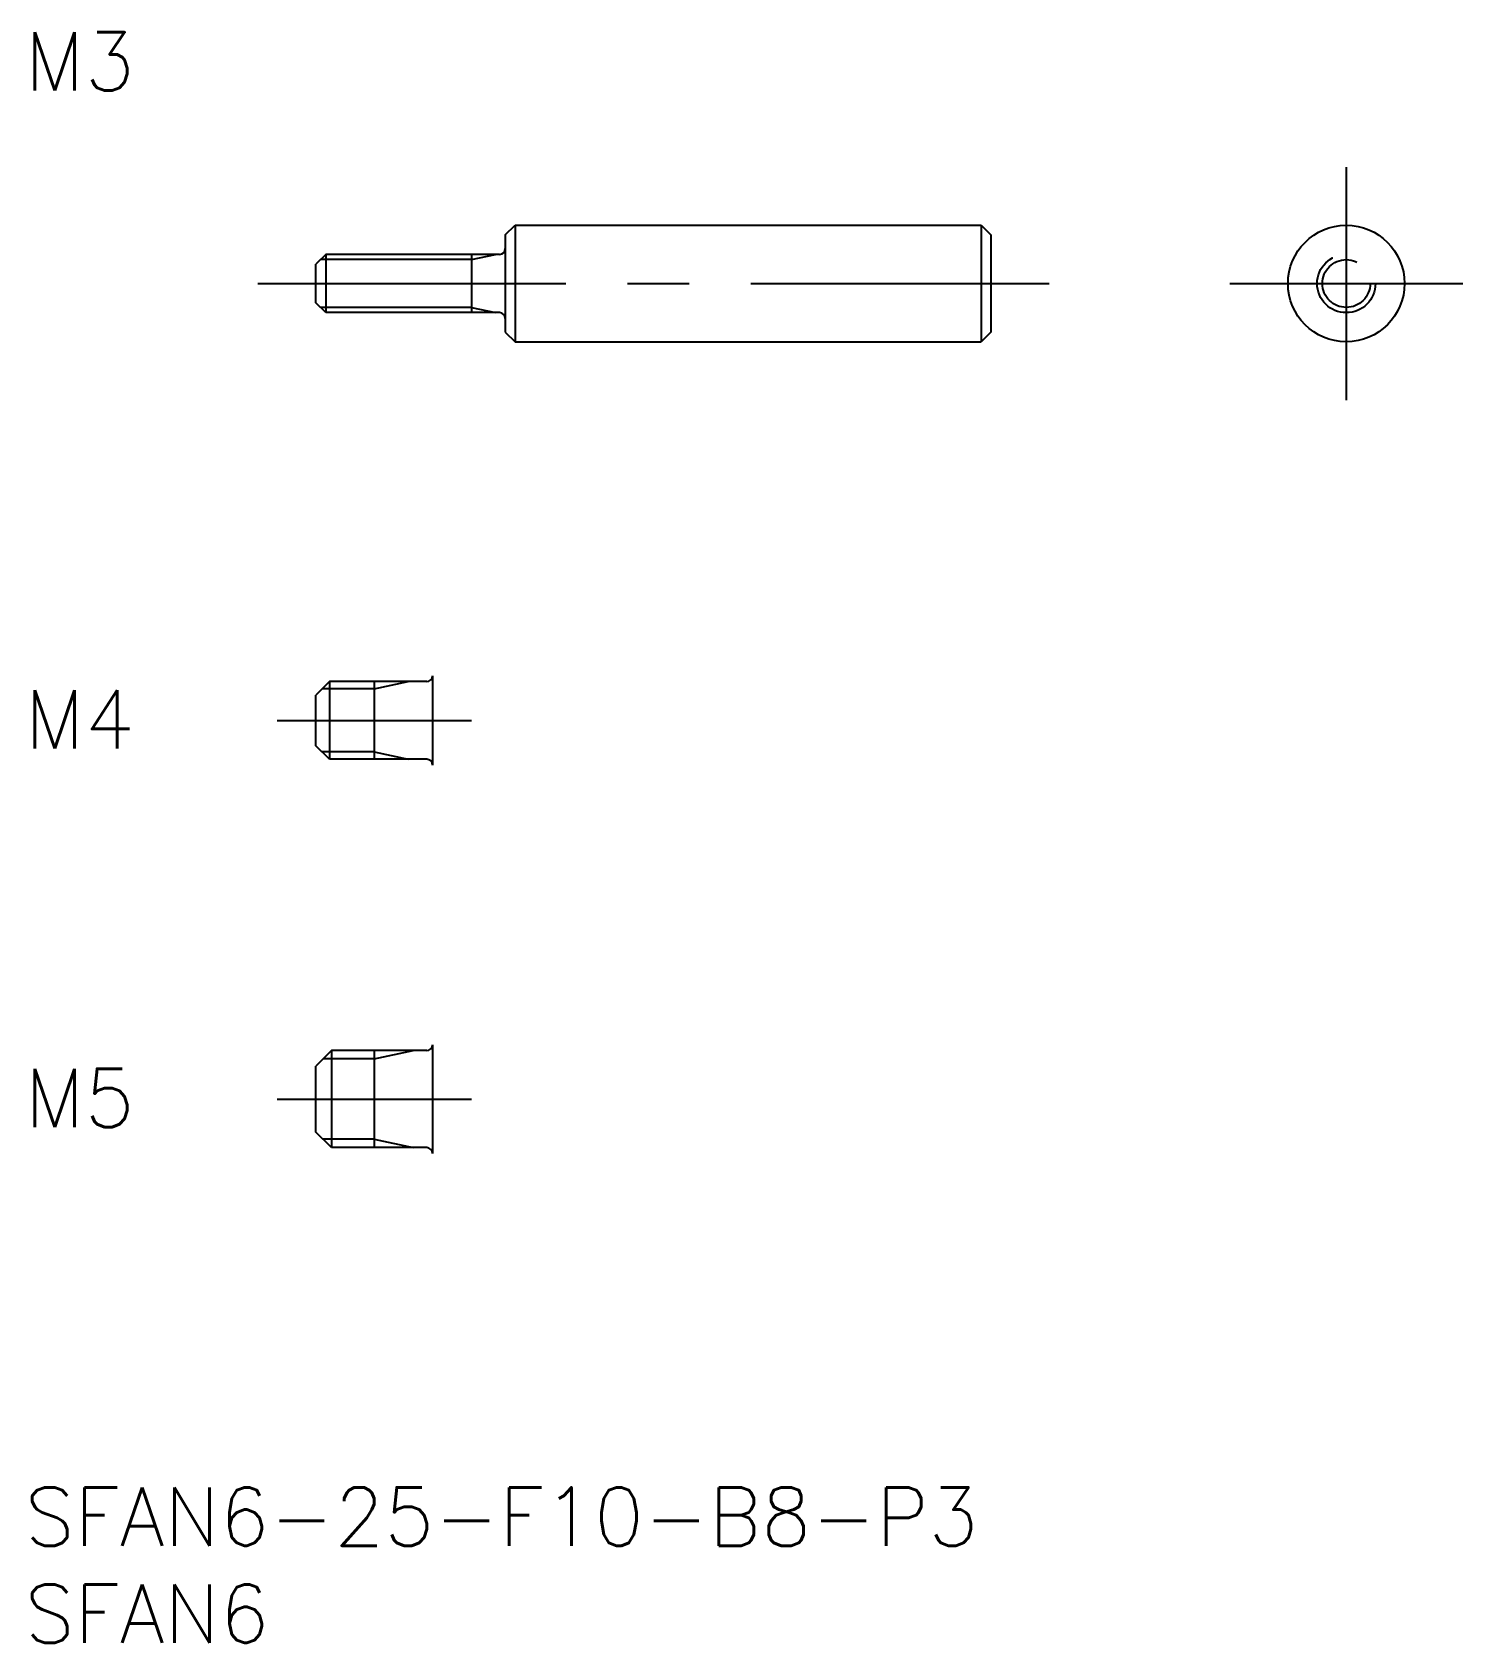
# Model space of a CAD drawing. Extents: x 0.4 to 74.1, y -8 to 74.9.
import ezdxf

# ---------------------------------------------------------------- set-up
doc = ezdxf.new("R2010")
doc.units = 0
doc.header["$LTSCALE"] = 0.5
doc.linetypes.add('CENTER', pattern=[50.8, 31.75, -6.35, 6.35, -6.35])
doc.linetypes.add('DASHED', pattern=[19.05, 12.7, -6.35])
for name, color, linetype in [('MSM_CENTER', 1, 'CENTER'), ('MSM_CONTINUOUS', 7, 'CONTINUOUS'), ('MSM_DASHED', 4, 'DASHED'), ('MSM_NARROW', 5, 'CONTINUOUS'), ('MSM_PART_NUMBER', 7, 'CONTINUOUS')]:
    doc.layers.add(name, color=color, linetype=linetype)
doc.styles.get("Standard").update_dxf_attribs({"font": 'txt.shx', "height": 1, "bigfont": 'bigfont.shx'})

# ---------------------------------------------------------------- blocks, each defined once
blk = doc.blocks.new('*U8')
at = {"layer": 'MSM_PART_NUMBER'}
blk.add_text('SFAN6-25-F10-B8-P3', height=3, dxfattribs=at).set_placement((0, -3))
blk = doc.blocks.new('*U9')
at = {"layer": 'MSM_PART_NUMBER'}
blk.add_text('SFAN6', height=3, dxfattribs=at).set_placement((0, -8))
blk = doc.blocks.new('*U10')
at = {"layer": 'MSM_PART_NUMBER'}
blk.add_text('M5', height=3, dxfattribs=at).set_placement((0, 18.561))
blk = doc.blocks.new('*U11')
at = {"layer": 'MSM_PART_NUMBER'}
blk.add_text('M4', height=3, dxfattribs=at).set_placement((0, 38.061))
blk = doc.blocks.new('*U12')
at = {"layer": 'MSM_PART_NUMBER'}
blk.add_text('M3', height=3, dxfattribs=at).set_placement((0, 71.943))

msp = doc.modelspace()

# ---------------------------------------------------------------- linework, layer by layer
at = {"layer": 'MSM_CENTER'}
for p, q in [((68.058, 68), (68.058, 56)), ((12, 62), (52.75, 62)), ((62.058, 62), (74.058, 62)), ((13, 39.5), (23, 39.5)), ((13, 20), (23, 20))]:
    msp.add_line(p, q, dxfattribs=at)
at = {"layer": 'MSM_CONTINUOUS'}
for p, q in [((24.75, 64.5), (25.25, 65)), ((25.25, 65), (49.25, 65)), ((25.25, 65), (25.25, 59)), ((49.25, 65), (49.25, 59)), ((49.25, 65), (49.75, 64.5)), ((24.75, 64.5), (24.75, 59.5)), ((49.75, 64.5), (49.75, 59.5)), ((15.5, 63.5), (15, 63)), ((24.45, 63.5), (15.5, 63.5)), ((15.5, 63.5), (15.5, 60.5)), ((23, 63.5), (23, 60.5)), ((15, 61), (15, 63)), ((15.5, 60.5), (15, 61)), ((24.45, 60.5), (15.5, 60.5)), ((24.75, 59.5), (25.25, 59)), ((25.25, 59), (49.25, 59)), ((49.75, 59.5), (49.25, 59)), ((15.7, 41.5), (15, 40.8)), ((20.7, 41.5), (15.7, 41.5)), ((15.7, 41.5), (15.7, 37.5)), ((18, 41.5), (18, 37.5)), ((21, 41.8), (21, 37.2)), ((15, 38.2), (15, 40.8)), ((15.7, 37.5), (15, 38.2)), ((20.7, 37.5), (15.7, 37.5)), ((15.8, 22.5), (15, 21.7)), ((20.7, 22.5), (15.8, 22.5)), ((15.8, 22.5), (15.8, 17.5)), ((18, 22.5), (18, 17.5)), ((21, 22.8), (21, 17.2)), ((15, 18.3), (15, 21.7)), ((15.8, 17.5), (15, 18.3)), ((20.7, 17.5), (15.8, 17.5))]:
    msp.add_line(p, q, dxfattribs=at)
msp.add_circle((68.058, 62), 3, dxfattribs=at)
for centre, start, end in [((24.45, 63.8), 270, 0), ((24.45, 60.2), 0, 90), ((20.7, 41.8), 270, 0), ((20.7, 37.2), 0, 90), ((20.7, 22.8), 270, 0), ((20.7, 17.2), 0, 90)]:
    msp.add_arc(centre, 0.3, start, end, dxfattribs=at)
at = {"layer": 'MSM_DASHED'}
for radius in [1.5, 1.23]:
    msp.add_circle((68.058, 62), radius, dxfattribs=at)
at = {"layer": 'MSM_NARROW'}
for p, q in [((23, 63.23), (15.23, 63.23)), ((23, 63.23), (24.25, 63.5)), ((23, 60.77), (15.23, 60.77)), ((23, 60.77), (24.25, 60.5)), ((18, 41.121), (19.75, 41.5)), ((18, 41.121), (15.321, 41.121)), ((18, 37.879), (15.321, 37.879)), ((18, 37.879), (19.75, 37.5)), ((18, 22.067), (20, 22.5)), ((18, 22.067), (15.367, 22.067)), ((18, 17.933), (15.367, 17.933)), ((18, 17.933), (20, 17.5))]:
    msp.add_line(p, q, dxfattribs=at)

# ---------------------------------------------------------------- block references
at = {"layer": 'MSM_CONTINUOUS'}
for name in ['*U12', '*U11', '*U10', '*U8', '*U9']:
    msp.add_blockref(name, (0, 0), dxfattribs=at)

doc.saveas('drawing.dxf')
